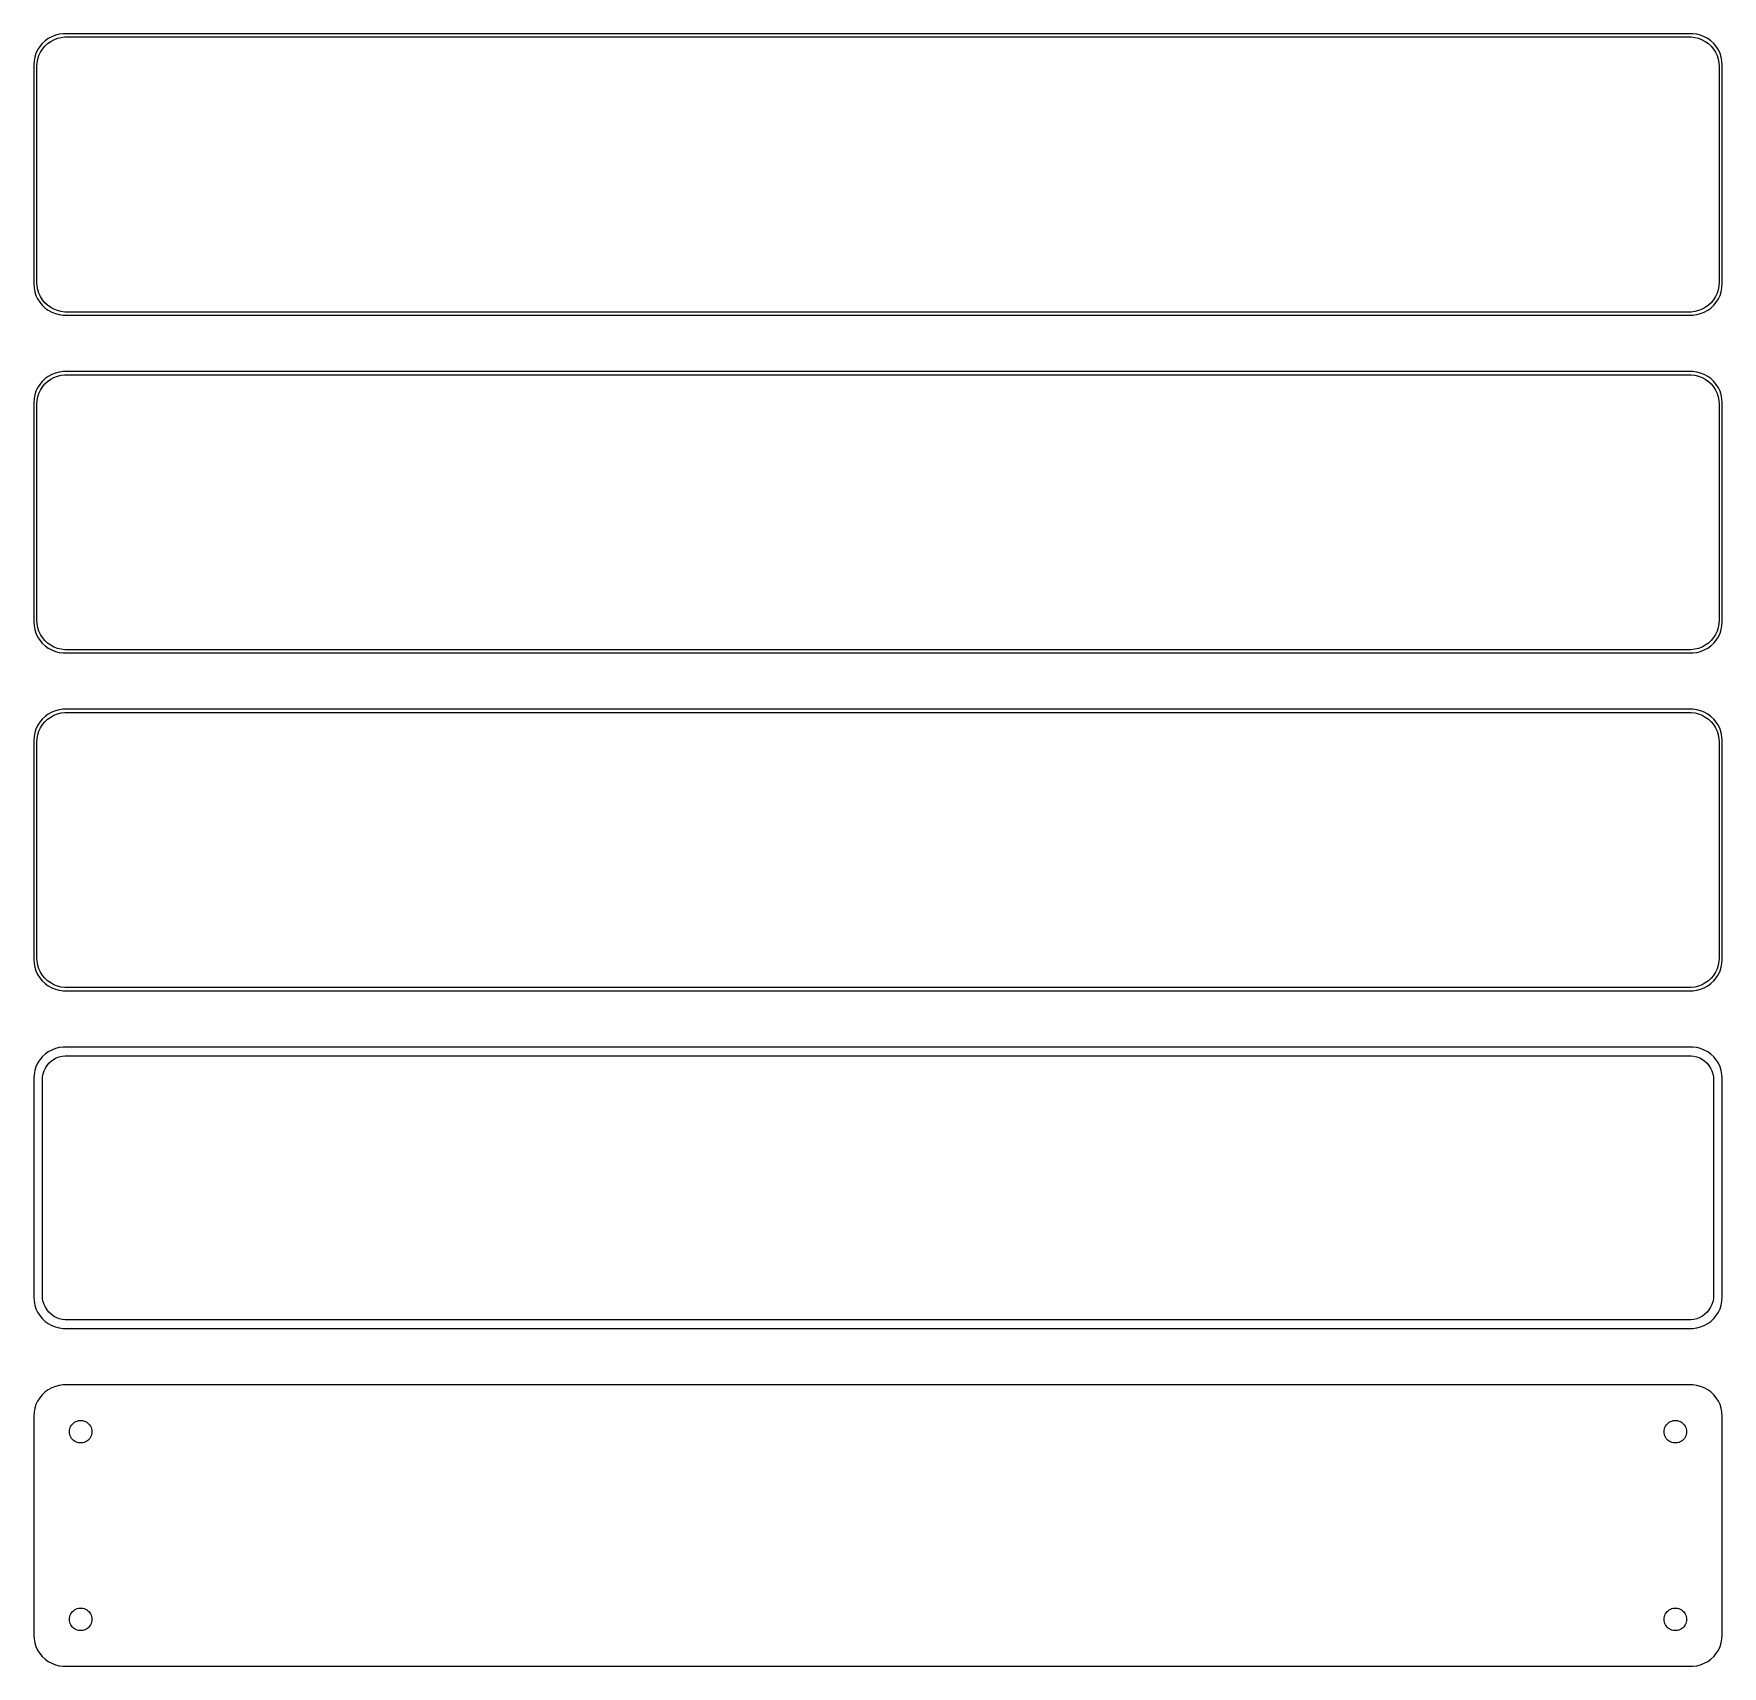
# Model space of a CAD drawing. Header units: metres. Extents: x -135 to 135, y 194 to 454.
import ezdxf

# ---------------------------------------------------------------- set-up
doc = ezdxf.new("R2010")
doc.units = ezdxf.units.M

msp = doc.modelspace()

# ---------------------------------------------------------------- linework, layer by layer
for p, q in [((-132.679, 453.722), (-133.187, 453.353)), ((-132.129, 454.024), (-132.679, 453.722)), ((-131.545, 454.255), (-132.129, 454.024)), ((-131.772, 453.548), (-131.218, 453.768)), ((-130.937, 454.411), (-131.545, 454.255)), ((-131.218, 453.768), (-130.64, 453.916)), ((-130.314, 454.49), (-130.937, 454.411)), ((-130.64, 453.916), (-130.048, 453.991)), ((130.314, 454.49), (-130.314, 454.49)), ((-130.048, 453.991), (130.048, 453.991)), ((130.048, 453.991), (130.64, 453.916)), ((130.937, 454.411), (130.314, 454.49)), ((130.64, 453.916), (131.218, 453.768)), ((131.545, 454.255), (130.937, 454.411)), ((131.218, 453.768), (131.772, 453.548)), ((132.129, 454.024), (131.545, 454.255)), ((132.679, 453.722), (132.129, 454.024)), ((133.187, 453.353), (132.679, 453.722)), ((-134.649, 451.341), (-134.843, 450.743)), ((-134.382, 451.909), (-134.649, 451.341)), ((-134.045, 452.439), (-134.382, 451.909)), ((-134.351, 450.431), (-134.166, 450.999)), ((-134.166, 450.999), (-133.912, 451.538)), ((-133.645, 452.923), (-134.045, 452.439)), ((-133.912, 451.538), (-133.593, 452.042)), ((-133.187, 453.353), (-133.645, 452.923)), ((-133.593, 452.042), (-133.213, 452.502)), ((-133.213, 452.502), (-132.778, 452.91)), ((-132.778, 452.91), (-132.295, 453.261)), ((-132.295, 453.261), (-131.772, 453.548)), ((131.772, 453.548), (132.295, 453.261)), ((132.295, 453.261), (132.778, 452.91)), ((132.778, 452.91), (133.213, 452.502)), ((133.645, 452.923), (133.187, 453.353)), ((133.213, 452.502), (133.593, 452.042)), ((133.593, 452.042), (133.912, 451.538)), ((134.045, 452.439), (133.645, 452.923)), ((133.912, 451.538), (134.166, 450.999)), ((134.382, 451.909), (134.045, 452.439)), ((134.166, 450.999), (134.351, 450.431)), ((134.649, 451.341), (134.382, 451.909)), ((134.843, 450.743), (134.649, 451.341)), ((-134.961, 450.127), (-135, 449.5)), ((-135, 449.5), (-135, 414.5)), ((-134.843, 450.743), (-134.961, 450.127)), ((-134.5, 449.25), (-134.463, 449.845)), ((-134.5, 414.75), (-134.5, 449.25)), ((-134.463, 449.845), (-134.351, 450.431)), ((134.351, 450.431), (134.463, 449.845)), ((134.463, 449.845), (134.5, 449.25)), ((134.5, 449.25), (134.5, 414.75)), ((134.961, 450.127), (134.843, 450.743)), ((135, 449.5), (134.961, 450.127)), ((135, 414.5), (135, 449.5)), ((-135, 414.5), (-134.961, 413.873)), ((-134.961, 413.873), (-134.843, 413.257)), ((-134.843, 413.257), (-134.649, 412.659)), ((-134.463, 414.155), (-134.5, 414.75)), ((-134.351, 413.569), (-134.463, 414.155)), ((-134.166, 413.001), (-134.351, 413.569)), ((134.351, 413.569), (134.166, 413.001)), ((134.463, 414.155), (134.351, 413.569)), ((134.5, 414.75), (134.463, 414.155)), ((134.649, 412.659), (134.843, 413.257)), ((134.843, 413.257), (134.961, 413.873)), ((134.961, 413.873), (135, 414.5)), ((-134.649, 412.659), (-134.382, 412.091)), ((-134.382, 412.091), (-134.045, 411.561)), ((-133.912, 412.462), (-134.166, 413.001)), ((-134.045, 411.561), (-133.645, 411.077)), ((-133.593, 411.958), (-133.912, 412.462)), ((-133.645, 411.077), (-133.187, 410.647)), ((-133.213, 411.498), (-133.593, 411.958)), ((-132.778, 411.09), (-133.213, 411.498)), ((-133.187, 410.647), (-132.679, 410.278)), ((-132.295, 410.739), (-132.778, 411.09)), ((-131.772, 410.452), (-132.295, 410.739)), ((-131.218, 410.232), (-131.772, 410.452)), ((131.772, 410.452), (131.218, 410.232)), ((132.295, 410.739), (131.772, 410.452)), ((132.778, 411.09), (132.295, 410.739)), ((132.679, 410.278), (133.187, 410.647)), ((133.213, 411.498), (132.778, 411.09)), ((133.187, 410.647), (133.645, 411.077)), ((133.593, 411.958), (133.213, 411.498)), ((133.912, 412.462), (133.593, 411.958)), ((133.645, 411.077), (134.045, 411.561)), ((134.166, 413.001), (133.912, 412.462)), ((134.045, 411.561), (134.382, 412.091)), ((134.382, 412.091), (134.649, 412.659)), ((-132.679, 410.278), (-132.129, 409.976)), ((-132.129, 409.976), (-131.545, 409.745)), ((-131.545, 409.745), (-130.937, 409.589)), ((-130.64, 410.084), (-131.218, 410.232)), ((-130.937, 409.589), (-130.314, 409.51)), ((-130.048, 410.009), (-130.64, 410.084)), ((-130.314, 409.51), (130.314, 409.51)), ((130.048, 410.009), (-130.048, 410.009)), ((130.64, 410.084), (130.048, 410.009)), ((130.314, 409.51), (130.937, 409.589)), ((131.218, 410.232), (130.64, 410.084)), ((130.937, 409.589), (131.545, 409.745)), ((131.545, 409.745), (132.129, 409.976)), ((132.129, 409.976), (132.679, 410.278)), ((-132.679, 399.722), (-133.187, 399.353)), ((-132.129, 400.024), (-132.679, 399.722)), ((-131.545, 400.255), (-132.129, 400.024)), ((-131.772, 399.548), (-131.218, 399.768)), ((-130.937, 400.411), (-131.545, 400.255)), ((-131.218, 399.768), (-130.64, 399.916)), ((-130.314, 400.49), (-130.937, 400.411)), ((-130.64, 399.916), (-130.048, 399.991)), ((130.314, 400.49), (-130.314, 400.49)), ((-130.048, 399.991), (130.048, 399.991)), ((130.048, 399.991), (130.64, 399.916)), ((130.937, 400.411), (130.314, 400.49)), ((130.64, 399.916), (131.218, 399.768)), ((131.545, 400.255), (130.937, 400.411)), ((131.218, 399.768), (131.772, 399.548)), ((132.129, 400.024), (131.545, 400.255)), ((132.679, 399.722), (132.129, 400.024)), ((133.187, 399.353), (132.679, 399.722)), ((-134.649, 397.341), (-134.843, 396.743)), ((-134.382, 397.909), (-134.649, 397.341)), ((-134.045, 398.439), (-134.382, 397.909)), ((-134.351, 396.431), (-134.166, 396.999)), ((-134.166, 396.999), (-133.912, 397.538)), ((-133.645, 398.923), (-134.045, 398.439)), ((-133.912, 397.538), (-133.593, 398.042)), ((-133.187, 399.353), (-133.645, 398.923)), ((-133.593, 398.042), (-133.213, 398.502)), ((-133.213, 398.502), (-132.778, 398.91)), ((-132.778, 398.91), (-132.295, 399.261)), ((-132.295, 399.261), (-131.772, 399.548)), ((131.772, 399.548), (132.295, 399.261)), ((132.295, 399.261), (132.778, 398.91)), ((132.778, 398.91), (133.213, 398.502)), ((133.645, 398.923), (133.187, 399.353)), ((133.213, 398.502), (133.593, 398.042)), ((133.593, 398.042), (133.912, 397.538)), ((134.045, 398.439), (133.645, 398.923)), ((133.912, 397.538), (134.166, 396.999)), ((134.382, 397.909), (134.045, 398.439)), ((134.166, 396.999), (134.351, 396.431)), ((134.649, 397.341), (134.382, 397.909)), ((134.843, 396.743), (134.649, 397.341)), ((-134.961, 396.127), (-135, 395.5)), ((-135, 395.5), (-135, 360.5)), ((-134.843, 396.743), (-134.961, 396.127)), ((-134.5, 395.25), (-134.463, 395.845)), ((-134.5, 360.75), (-134.5, 395.25)), ((-134.463, 395.845), (-134.351, 396.431)), ((134.351, 396.431), (134.463, 395.845)), ((134.463, 395.845), (134.5, 395.25)), ((134.5, 395.25), (134.5, 360.75)), ((134.961, 396.127), (134.843, 396.743)), ((135, 395.5), (134.961, 396.127)), ((135, 360.5), (135, 395.5)), ((-135, 360.5), (-134.961, 359.873)), ((-134.961, 359.873), (-134.843, 359.257)), ((-134.843, 359.257), (-134.649, 358.659)), ((-134.463, 360.155), (-134.5, 360.75)), ((-134.351, 359.569), (-134.463, 360.155)), ((-134.166, 359.001), (-134.351, 359.569)), ((134.351, 359.569), (134.166, 359.001)), ((134.463, 360.155), (134.351, 359.569)), ((134.5, 360.75), (134.463, 360.155)), ((134.649, 358.659), (134.843, 359.257)), ((134.843, 359.257), (134.961, 359.873)), ((134.961, 359.873), (135, 360.5)), ((-134.649, 358.659), (-134.382, 358.091)), ((-134.382, 358.091), (-134.045, 357.561)), ((-133.912, 358.462), (-134.166, 359.001)), ((-134.045, 357.561), (-133.645, 357.077)), ((-133.593, 357.958), (-133.912, 358.462)), ((-133.645, 357.077), (-133.187, 356.647)), ((-133.213, 357.498), (-133.593, 357.958)), ((-132.778, 357.09), (-133.213, 357.498)), ((-133.187, 356.647), (-132.679, 356.278)), ((-132.295, 356.739), (-132.778, 357.09)), ((-131.772, 356.452), (-132.295, 356.739)), ((-131.218, 356.232), (-131.772, 356.452)), ((131.772, 356.452), (131.218, 356.232)), ((132.295, 356.739), (131.772, 356.452)), ((132.778, 357.09), (132.295, 356.739)), ((132.679, 356.278), (133.187, 356.647)), ((133.213, 357.498), (132.778, 357.09)), ((133.187, 356.647), (133.645, 357.077)), ((133.593, 357.958), (133.213, 357.498)), ((133.912, 358.462), (133.593, 357.958)), ((133.645, 357.077), (134.045, 357.561)), ((134.166, 359.001), (133.912, 358.462)), ((134.045, 357.561), (134.382, 358.091)), ((134.382, 358.091), (134.649, 358.659)), ((-132.679, 356.278), (-132.129, 355.976)), ((-132.129, 355.976), (-131.545, 355.745)), ((-131.545, 355.745), (-130.937, 355.589)), ((-130.64, 356.084), (-131.218, 356.232)), ((-130.937, 355.589), (-130.314, 355.51)), ((-130.048, 356.009), (-130.64, 356.084)), ((-130.314, 355.51), (130.314, 355.51)), ((130.048, 356.009), (-130.048, 356.009)), ((130.64, 356.084), (130.048, 356.009)), ((130.314, 355.51), (130.937, 355.589)), ((131.218, 356.232), (130.64, 356.084)), ((130.937, 355.589), (131.545, 355.745)), ((131.545, 355.745), (132.129, 355.976)), ((132.129, 355.976), (132.679, 356.278)), ((-132.679, 345.722), (-133.187, 345.353)), ((-132.129, 346.024), (-132.679, 345.722)), ((-131.545, 346.255), (-132.129, 346.024)), ((-131.772, 345.548), (-131.218, 345.768)), ((-130.937, 346.411), (-131.545, 346.255)), ((-131.218, 345.768), (-130.64, 345.916)), ((-130.314, 346.49), (-130.937, 346.411)), ((-130.64, 345.916), (-130.048, 345.991)), ((130.314, 346.49), (-130.314, 346.49)), ((-130.048, 345.991), (130.048, 345.991)), ((130.048, 345.991), (130.64, 345.916)), ((130.937, 346.411), (130.314, 346.49)), ((130.64, 345.916), (131.218, 345.768)), ((131.545, 346.255), (130.937, 346.411)), ((131.218, 345.768), (131.772, 345.548)), ((132.129, 346.024), (131.545, 346.255)), ((132.679, 345.722), (132.129, 346.024)), ((133.187, 345.353), (132.679, 345.722)), ((-134.649, 343.341), (-134.843, 342.743)), ((-134.382, 343.909), (-134.649, 343.341)), ((-134.045, 344.439), (-134.382, 343.909)), ((-134.351, 342.431), (-134.166, 342.999)), ((-134.166, 342.999), (-133.912, 343.538)), ((-133.645, 344.923), (-134.045, 344.439)), ((-133.912, 343.538), (-133.593, 344.042)), ((-133.187, 345.353), (-133.645, 344.923)), ((-133.593, 344.042), (-133.213, 344.502)), ((-133.213, 344.502), (-132.778, 344.91)), ((-132.778, 344.91), (-132.295, 345.261)), ((-132.295, 345.261), (-131.772, 345.548)), ((131.772, 345.548), (132.295, 345.261)), ((132.295, 345.261), (132.778, 344.91)), ((132.778, 344.91), (133.213, 344.502)), ((133.645, 344.923), (133.187, 345.353)), ((133.213, 344.502), (133.593, 344.042)), ((133.593, 344.042), (133.912, 343.538)), ((134.045, 344.439), (133.645, 344.923)), ((133.912, 343.538), (134.166, 342.999)), ((134.382, 343.909), (134.045, 344.439)), ((134.166, 342.999), (134.351, 342.431)), ((134.649, 343.341), (134.382, 343.909)), ((134.843, 342.743), (134.649, 343.341)), ((-134.961, 342.127), (-135, 341.5)), ((-135, 341.5), (-135, 306.5)), ((-134.843, 342.743), (-134.961, 342.127)), ((-134.5, 341.25), (-134.463, 341.845)), ((-134.5, 306.75), (-134.5, 341.25)), ((-134.463, 341.845), (-134.351, 342.431)), ((134.351, 342.431), (134.463, 341.845)), ((134.463, 341.845), (134.5, 341.25)), ((134.5, 341.25), (134.5, 306.75)), ((134.961, 342.127), (134.843, 342.743)), ((135, 341.5), (134.961, 342.127)), ((135, 306.5), (135, 341.5)), ((-135, 306.5), (-134.961, 305.873)), ((-134.961, 305.873), (-134.843, 305.257)), ((-134.843, 305.257), (-134.649, 304.659)), ((-134.463, 306.155), (-134.5, 306.75)), ((-134.351, 305.569), (-134.463, 306.155)), ((-134.166, 305.001), (-134.351, 305.569)), ((134.351, 305.569), (134.166, 305.001)), ((134.463, 306.155), (134.351, 305.569)), ((134.5, 306.75), (134.463, 306.155)), ((134.649, 304.659), (134.843, 305.257)), ((134.843, 305.257), (134.961, 305.873)), ((134.961, 305.873), (135, 306.5)), ((-134.649, 304.659), (-134.382, 304.091)), ((-134.382, 304.091), (-134.045, 303.561)), ((-133.912, 304.462), (-134.166, 305.001)), ((-134.045, 303.561), (-133.645, 303.077)), ((-133.593, 303.958), (-133.912, 304.462)), ((-133.645, 303.077), (-133.187, 302.647)), ((-133.213, 303.498), (-133.593, 303.958)), ((-132.778, 303.09), (-133.213, 303.498)), ((-133.187, 302.647), (-132.679, 302.278)), ((-132.295, 302.739), (-132.778, 303.09)), ((-131.772, 302.452), (-132.295, 302.739)), ((-131.218, 302.232), (-131.772, 302.452)), ((131.772, 302.452), (131.218, 302.232)), ((132.295, 302.739), (131.772, 302.452)), ((132.778, 303.09), (132.295, 302.739)), ((132.679, 302.278), (133.187, 302.647)), ((133.213, 303.498), (132.778, 303.09)), ((133.187, 302.647), (133.645, 303.077)), ((133.593, 303.958), (133.213, 303.498)), ((133.912, 304.462), (133.593, 303.958)), ((133.645, 303.077), (134.045, 303.561)), ((134.166, 305.001), (133.912, 304.462)), ((134.045, 303.561), (134.382, 304.091)), ((134.382, 304.091), (134.649, 304.659)), ((-132.679, 302.278), (-132.129, 301.976)), ((-132.129, 301.976), (-131.545, 301.745)), ((-131.545, 301.745), (-130.937, 301.589)), ((-130.64, 302.084), (-131.218, 302.232)), ((-130.937, 301.589), (-130.314, 301.51)), ((-130.048, 302.009), (-130.64, 302.084)), ((-130.314, 301.51), (130.314, 301.51)), ((130.048, 302.009), (-130.048, 302.009)), ((130.64, 302.084), (130.048, 302.009)), ((130.314, 301.51), (130.937, 301.589)), ((131.218, 302.232), (130.64, 302.084)), ((130.937, 301.589), (131.545, 301.745)), ((131.545, 301.745), (132.129, 301.976)), ((132.129, 301.976), (132.679, 302.278)), ((-132.679, 291.722), (-133.187, 291.353)), ((-132.129, 292.024), (-132.679, 291.722)), ((-131.545, 292.255), (-132.129, 292.024)), ((-130.937, 292.411), (-131.545, 292.255)), ((-130.314, 292.49), (-130.937, 292.411)), ((130.314, 292.49), (-130.314, 292.49)), ((130.937, 292.411), (130.314, 292.49)), ((131.545, 292.255), (130.937, 292.411)), ((132.129, 292.024), (131.545, 292.255)), ((132.679, 291.722), (132.129, 292.024)), ((133.187, 291.353), (132.679, 291.722)), ((-134.649, 289.341), (-134.843, 288.743)), ((-134.382, 289.909), (-134.649, 289.341)), ((-134.045, 290.439), (-134.382, 289.909)), ((-133.645, 290.923), (-134.045, 290.439)), ((-133.187, 291.353), (-133.645, 290.923)), ((-133.348, 288.674), (-133.141, 289.114)), ((-133.141, 289.114), (-132.88, 289.524)), ((-132.88, 289.524), (-132.571, 289.899)), ((-132.571, 289.899), (-132.216, 290.231)), ((-132.216, 290.231), (-131.823, 290.517)), ((-131.823, 290.517), (-131.398, 290.751)), ((-131.398, 290.751), (-130.946, 290.93)), ((-130.946, 290.93), (-130.475, 291.051)), ((-130.475, 291.051), (-129.993, 291.112)), ((-129.993, 291.112), (129.993, 291.112)), ((129.993, 291.112), (130.475, 291.051)), ((130.475, 291.051), (130.946, 290.93)), ((130.946, 290.93), (131.398, 290.751)), ((131.398, 290.751), (131.823, 290.517)), ((131.823, 290.517), (132.216, 290.231)), ((132.216, 290.231), (132.571, 289.899)), ((132.571, 289.899), (132.88, 289.524)), ((132.88, 289.524), (133.141, 289.114)), ((133.141, 289.114), (133.348, 288.674)), ((133.645, 290.923), (133.187, 291.353)), ((134.045, 290.439), (133.645, 290.923)), ((134.382, 289.909), (134.045, 290.439)), ((134.649, 289.341), (134.382, 289.909)), ((134.843, 288.743), (134.649, 289.341)), ((-134.961, 288.127), (-135, 287.5)), ((-135, 287.5), (-135, 252.5)), ((-134.843, 288.743), (-134.961, 288.127)), ((-133.619, 287.25), (-133.589, 287.735)), ((-133.619, 252.75), (-133.619, 287.25)), ((-133.589, 287.735), (-133.498, 288.212)), ((-133.498, 288.212), (-133.348, 288.674)), ((133.348, 288.674), (133.498, 288.212)), ((133.498, 288.212), (133.589, 287.735)), ((133.589, 287.735), (133.619, 287.25)), ((133.619, 287.25), (133.619, 252.75)), ((134.961, 288.127), (134.843, 288.743)), ((135, 287.5), (134.961, 288.127)), ((135, 252.5), (135, 287.5)), ((-135, 252.5), (-134.961, 251.873)), ((-134.961, 251.873), (-134.843, 251.257)), ((-134.843, 251.257), (-134.649, 250.659)), ((-133.589, 252.265), (-133.619, 252.75)), ((-133.498, 251.788), (-133.589, 252.265)), ((-133.348, 251.326), (-133.498, 251.788)), ((-133.141, 250.886), (-133.348, 251.326)), ((133.348, 251.326), (133.141, 250.886)), ((133.498, 251.788), (133.348, 251.326)), ((133.589, 252.265), (133.498, 251.788)), ((133.619, 252.75), (133.589, 252.265)), ((134.649, 250.659), (134.843, 251.257)), ((134.843, 251.257), (134.961, 251.873)), ((134.961, 251.873), (135, 252.5)), ((-134.649, 250.659), (-134.382, 250.091)), ((-134.382, 250.091), (-134.045, 249.561)), ((-134.045, 249.561), (-133.645, 249.077)), ((-133.645, 249.077), (-133.187, 248.647)), ((-133.187, 248.647), (-132.679, 248.278)), ((-132.88, 250.476), (-133.141, 250.886)), ((-132.571, 250.101), (-132.88, 250.476)), ((-132.216, 249.769), (-132.571, 250.101)), ((-131.823, 249.483), (-132.216, 249.769)), ((-131.398, 249.249), (-131.823, 249.483)), ((-130.946, 249.07), (-131.398, 249.249)), ((-130.475, 248.949), (-130.946, 249.07)), ((-129.993, 248.888), (-130.475, 248.949)), ((129.993, 248.888), (-129.993, 248.888)), ((130.475, 248.949), (129.993, 248.888)), ((130.946, 249.07), (130.475, 248.949)), ((131.398, 249.249), (130.946, 249.07)), ((131.823, 249.483), (131.398, 249.249)), ((132.216, 249.769), (131.823, 249.483)), ((132.571, 250.101), (132.216, 249.769)), ((132.88, 250.476), (132.571, 250.101)), ((132.679, 248.278), (133.187, 248.647)), ((133.141, 250.886), (132.88, 250.476)), ((133.187, 248.647), (133.645, 249.077)), ((133.645, 249.077), (134.045, 249.561)), ((134.045, 249.561), (134.382, 250.091)), ((134.382, 250.091), (134.649, 250.659)), ((-132.679, 248.278), (-132.129, 247.976)), ((-132.129, 247.976), (-131.545, 247.745)), ((-131.545, 247.745), (-130.937, 247.589)), ((-130.937, 247.589), (-130.314, 247.51)), ((-130.314, 247.51), (130.314, 247.51)), ((130.314, 247.51), (130.937, 247.589)), ((130.937, 247.589), (131.545, 247.745)), ((131.545, 247.745), (132.129, 247.976)), ((132.129, 247.976), (132.679, 248.278)), ((-132.679, 237.722), (-133.187, 237.353)), ((-132.129, 238.024), (-132.679, 237.722)), ((-131.545, 238.255), (-132.129, 238.024)), ((-130.937, 238.411), (-131.545, 238.255)), ((-130.314, 238.49), (-130.937, 238.411)), ((130.314, 238.49), (-130.314, 238.49)), ((130.937, 238.411), (130.314, 238.49)), ((131.545, 238.255), (130.937, 238.411)), ((132.129, 238.024), (131.545, 238.255)), ((132.679, 237.722), (132.129, 238.024)), ((133.187, 237.353), (132.679, 237.722)), ((-134.649, 235.341), (-134.843, 234.743)), ((-134.382, 235.909), (-134.649, 235.341)), ((-134.045, 236.439), (-134.382, 235.909)), ((-133.645, 236.923), (-134.045, 236.439)), ((-133.187, 237.353), (-133.645, 236.923)), ((133.645, 236.923), (133.187, 237.353)), ((134.045, 236.439), (133.645, 236.923)), ((134.382, 235.909), (134.045, 236.439)), ((134.649, 235.341), (134.382, 235.909)), ((134.843, 234.743), (134.649, 235.341)), ((-134.961, 234.127), (-135, 233.5)), ((-135, 233.5), (-135, 198.5)), ((-134.843, 234.743), (-134.961, 234.127)), ((-128.956, 232.058), (-128.812, 232.232)), ((-128.812, 232.232), (-128.647, 232.387)), ((-128.647, 232.387), (-128.464, 232.52)), ((-128.464, 232.52), (-128.266, 232.629)), ((-128.266, 232.629), (-128.056, 232.712)), ((-128.056, 232.712), (-127.837, 232.768)), ((-127.837, 232.768), (-127.613, 232.796)), ((-127.613, 232.796), (-127.387, 232.796)), ((-127.387, 232.796), (-127.163, 232.768)), ((-127.163, 232.768), (-126.944, 232.712)), ((-126.944, 232.712), (-126.734, 232.629)), ((-126.734, 232.629), (-126.536, 232.52)), ((-126.536, 232.52), (-126.353, 232.387)), ((-126.353, 232.387), (-126.188, 232.232)), ((-126.188, 232.232), (-126.044, 232.058)), ((126.044, 232.058), (126.188, 232.232)), ((126.188, 232.232), (126.353, 232.387)), ((126.353, 232.387), (126.536, 232.52)), ((126.536, 232.52), (126.734, 232.629)), ((126.734, 232.629), (126.944, 232.712)), ((126.944, 232.712), (127.163, 232.768)), ((127.163, 232.768), (127.387, 232.796)), ((127.387, 232.796), (127.613, 232.796)), ((127.613, 232.796), (127.837, 232.768)), ((127.837, 232.768), (128.056, 232.712)), ((128.056, 232.712), (128.266, 232.629)), ((128.266, 232.629), (128.464, 232.52)), ((128.464, 232.52), (128.647, 232.387)), ((128.647, 232.387), (128.812, 232.232)), ((128.812, 232.232), (128.956, 232.058)), ((134.961, 234.127), (134.843, 234.743)), ((135, 233.5), (134.961, 234.127)), ((135, 198.5), (135, 233.5)), ((-129.3, 231), (-129.286, 231.226)), ((-129.286, 230.774), (-129.3, 231)), ((-129.286, 231.226), (-129.243, 231.448)), ((-129.243, 230.552), (-129.286, 230.774)), ((-129.243, 231.448), (-129.174, 231.663)), ((-129.174, 230.337), (-129.243, 230.552)), ((-129.174, 231.663), (-129.077, 231.867)), ((-129.077, 230.133), (-129.174, 230.337)), ((-129.077, 231.867), (-128.956, 232.058)), ((-128.956, 229.942), (-129.077, 230.133)), ((-128.812, 229.768), (-128.956, 229.942)), ((-128.647, 229.613), (-128.812, 229.768)), ((-128.464, 229.48), (-128.647, 229.613)), ((-126.353, 229.613), (-126.536, 229.48)), ((-126.188, 229.768), (-126.353, 229.613)), ((-126.044, 229.942), (-126.188, 229.768)), ((-126.044, 232.058), (-125.923, 231.867)), ((-125.923, 230.133), (-126.044, 229.942)), ((-125.923, 231.867), (-125.826, 231.663)), ((-125.826, 230.337), (-125.923, 230.133)), ((-125.826, 231.663), (-125.757, 231.448)), ((-125.757, 230.552), (-125.826, 230.337)), ((-125.757, 231.448), (-125.714, 231.226)), ((-125.714, 230.774), (-125.757, 230.552)), ((-125.714, 231.226), (-125.7, 231)), ((-125.7, 231), (-125.714, 230.774)), ((125.7, 231), (125.714, 231.226)), ((125.714, 230.774), (125.7, 231)), ((125.714, 231.226), (125.757, 231.448)), ((125.757, 230.552), (125.714, 230.774)), ((125.757, 231.448), (125.826, 231.663)), ((125.826, 230.337), (125.757, 230.552)), ((125.826, 231.663), (125.923, 231.867)), ((125.923, 230.133), (125.826, 230.337)), ((125.923, 231.867), (126.044, 232.058)), ((126.044, 229.942), (125.923, 230.133)), ((126.188, 229.768), (126.044, 229.942)), ((126.353, 229.613), (126.188, 229.768)), ((126.536, 229.48), (126.353, 229.613)), ((128.647, 229.613), (128.464, 229.48)), ((128.812, 229.768), (128.647, 229.613)), ((128.956, 229.942), (128.812, 229.768)), ((128.956, 232.058), (129.077, 231.867)), ((129.077, 230.133), (128.956, 229.942)), ((129.077, 231.867), (129.174, 231.663)), ((129.174, 230.337), (129.077, 230.133)), ((129.174, 231.663), (129.243, 231.448)), ((129.243, 230.552), (129.174, 230.337)), ((129.243, 231.448), (129.286, 231.226)), ((129.286, 230.774), (129.243, 230.552)), ((129.286, 231.226), (129.3, 231)), ((129.3, 231), (129.286, 230.774)), ((-128.266, 229.371), (-128.464, 229.48)), ((-128.056, 229.288), (-128.266, 229.371)), ((-127.837, 229.232), (-128.056, 229.288)), ((-127.613, 229.204), (-127.837, 229.232)), ((-127.387, 229.204), (-127.613, 229.204)), ((-127.163, 229.232), (-127.387, 229.204)), ((-126.944, 229.288), (-127.163, 229.232)), ((-126.734, 229.371), (-126.944, 229.288)), ((-126.536, 229.48), (-126.734, 229.371)), ((126.734, 229.371), (126.536, 229.48)), ((126.944, 229.288), (126.734, 229.371)), ((127.163, 229.232), (126.944, 229.288)), ((127.387, 229.204), (127.163, 229.232)), ((127.613, 229.204), (127.387, 229.204)), ((127.837, 229.232), (127.613, 229.204)), ((128.056, 229.288), (127.837, 229.232)), ((128.266, 229.371), (128.056, 229.288)), ((128.464, 229.48), (128.266, 229.371)), ((-128.647, 202.387), (-128.464, 202.52)), ((-128.464, 202.52), (-128.266, 202.629)), ((-128.266, 202.629), (-128.056, 202.712)), ((-128.056, 202.712), (-127.837, 202.768)), ((-127.837, 202.768), (-127.613, 202.796)), ((-127.613, 202.796), (-127.387, 202.796)), ((-127.387, 202.796), (-127.163, 202.768)), ((-127.163, 202.768), (-126.944, 202.712)), ((-126.944, 202.712), (-126.734, 202.629)), ((-126.734, 202.629), (-126.536, 202.52)), ((-126.536, 202.52), (-126.353, 202.387)), ((126.353, 202.387), (126.536, 202.52)), ((126.536, 202.52), (126.734, 202.629)), ((126.734, 202.629), (126.944, 202.712)), ((126.944, 202.712), (127.163, 202.768)), ((127.163, 202.768), (127.387, 202.796)), ((127.387, 202.796), (127.613, 202.796)), ((127.613, 202.796), (127.837, 202.768)), ((127.837, 202.768), (128.056, 202.712)), ((128.056, 202.712), (128.266, 202.629)), ((128.266, 202.629), (128.464, 202.52)), ((128.464, 202.52), (128.647, 202.387)), ((-129.3, 201), (-129.286, 201.226)), ((-129.286, 200.774), (-129.3, 201)), ((-129.286, 201.226), (-129.243, 201.448)), ((-129.243, 200.552), (-129.286, 200.774)), ((-129.243, 201.448), (-129.174, 201.663)), ((-129.174, 200.337), (-129.243, 200.552)), ((-129.174, 201.663), (-129.077, 201.867)), ((-129.077, 200.133), (-129.174, 200.337)), ((-129.077, 201.867), (-128.956, 202.058)), ((-128.956, 199.942), (-129.077, 200.133)), ((-128.956, 202.058), (-128.812, 202.232)), ((-128.812, 199.768), (-128.956, 199.942)), ((-128.812, 202.232), (-128.647, 202.387)), ((-126.353, 202.387), (-126.188, 202.232)), ((-126.188, 202.232), (-126.044, 202.058)), ((-126.044, 199.942), (-126.188, 199.768)), ((-126.044, 202.058), (-125.923, 201.867)), ((-125.923, 200.133), (-126.044, 199.942)), ((-125.923, 201.867), (-125.826, 201.663)), ((-125.826, 200.337), (-125.923, 200.133)), ((-125.826, 201.663), (-125.757, 201.448)), ((-125.757, 200.552), (-125.826, 200.337)), ((-125.757, 201.448), (-125.714, 201.226)), ((-125.714, 200.774), (-125.757, 200.552)), ((-125.714, 201.226), (-125.7, 201)), ((-125.7, 201), (-125.714, 200.774)), ((125.7, 201), (125.714, 201.226)), ((125.714, 200.774), (125.7, 201)), ((125.714, 201.226), (125.757, 201.448)), ((125.757, 200.552), (125.714, 200.774)), ((125.757, 201.448), (125.826, 201.663)), ((125.826, 200.337), (125.757, 200.552)), ((125.826, 201.663), (125.923, 201.867)), ((125.923, 200.133), (125.826, 200.337)), ((125.923, 201.867), (126.044, 202.058)), ((126.044, 199.942), (125.923, 200.133)), ((126.044, 202.058), (126.188, 202.232)), ((126.188, 199.768), (126.044, 199.942)), ((126.188, 202.232), (126.353, 202.387)), ((128.647, 202.387), (128.812, 202.232)), ((128.812, 202.232), (128.956, 202.058)), ((128.956, 199.942), (128.812, 199.768)), ((128.956, 202.058), (129.077, 201.867)), ((129.077, 200.133), (128.956, 199.942)), ((129.077, 201.867), (129.174, 201.663)), ((129.174, 200.337), (129.077, 200.133)), ((129.174, 201.663), (129.243, 201.448)), ((129.243, 200.552), (129.174, 200.337)), ((129.243, 201.448), (129.286, 201.226)), ((129.286, 200.774), (129.243, 200.552)), ((129.286, 201.226), (129.3, 201)), ((129.3, 201), (129.286, 200.774)), ((-135, 198.5), (-134.961, 197.873)), ((-134.961, 197.873), (-134.843, 197.257)), ((-134.843, 197.257), (-134.649, 196.659)), ((-128.647, 199.613), (-128.812, 199.768)), ((-128.464, 199.48), (-128.647, 199.613)), ((-128.266, 199.371), (-128.464, 199.48)), ((-128.056, 199.288), (-128.266, 199.371)), ((-127.837, 199.232), (-128.056, 199.288)), ((-127.613, 199.204), (-127.837, 199.232)), ((-127.387, 199.204), (-127.613, 199.204)), ((-127.163, 199.232), (-127.387, 199.204)), ((-126.944, 199.288), (-127.163, 199.232)), ((-126.734, 199.371), (-126.944, 199.288)), ((-126.536, 199.48), (-126.734, 199.371)), ((-126.353, 199.613), (-126.536, 199.48)), ((-126.188, 199.768), (-126.353, 199.613)), ((126.353, 199.613), (126.188, 199.768)), ((126.536, 199.48), (126.353, 199.613)), ((126.734, 199.371), (126.536, 199.48)), ((126.944, 199.288), (126.734, 199.371)), ((127.163, 199.232), (126.944, 199.288)), ((127.387, 199.204), (127.163, 199.232)), ((127.613, 199.204), (127.387, 199.204)), ((127.837, 199.232), (127.613, 199.204)), ((128.056, 199.288), (127.837, 199.232)), ((128.266, 199.371), (128.056, 199.288)), ((128.464, 199.48), (128.266, 199.371)), ((128.647, 199.613), (128.464, 199.48)), ((128.812, 199.768), (128.647, 199.613)), ((134.649, 196.659), (134.843, 197.257)), ((134.843, 197.257), (134.961, 197.873)), ((134.961, 197.873), (135, 198.5)), ((-134.649, 196.659), (-134.382, 196.091)), ((-134.382, 196.091), (-134.045, 195.561)), ((-134.045, 195.561), (-133.645, 195.077)), ((-133.645, 195.077), (-133.187, 194.647)), ((-133.187, 194.647), (-132.679, 194.278)), ((132.679, 194.278), (133.187, 194.647)), ((133.187, 194.647), (133.645, 195.077)), ((133.645, 195.077), (134.045, 195.561)), ((134.045, 195.561), (134.382, 196.091)), ((134.382, 196.091), (134.649, 196.659)), ((-132.679, 194.278), (-132.129, 193.976)), ((-132.129, 193.976), (-131.545, 193.745)), ((-131.545, 193.745), (-130.937, 193.589)), ((-130.937, 193.589), (-130.314, 193.51)), ((-130.314, 193.51), (130.314, 193.51)), ((130.314, 193.51), (130.937, 193.589)), ((130.937, 193.589), (131.545, 193.745)), ((131.545, 193.745), (132.129, 193.976)), ((132.129, 193.976), (132.679, 194.278))]:
    msp.add_line(p, q)

doc.saveas('drawing.dxf')
